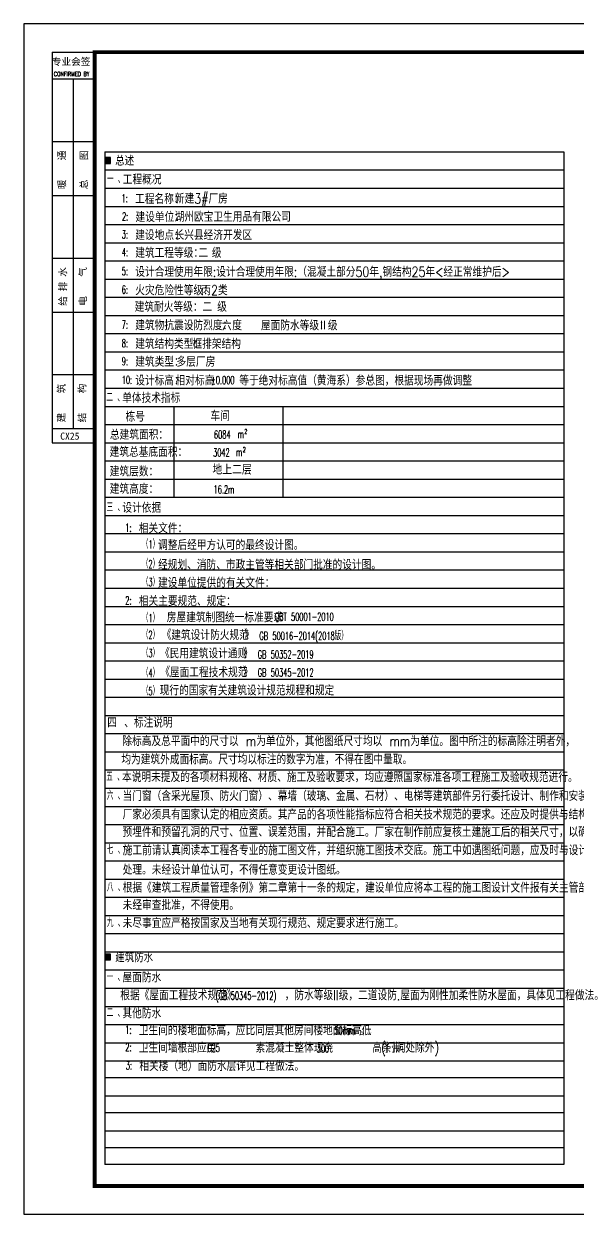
# Model space of a CAD drawing. Extents: x -248860 to 1018944, y -1060852 to 188626.
# Drawn here: x -217850 to -198320, y 19053 to 61053 of the extents above; entities that cross this region are included whole.
import ezdxf

# ---------------------------------------------------------------- set-up
doc = ezdxf.new("R2010")
doc.units = 0
doc.header["$LTSCALE"] = 1000
doc.header["$MEASUREMENT"] = 0
for name, color, linetype in [('F', 251, 'CONTINUOUS'), ('WALL', 6, 'CONTINUOUS'), ('WINDOW_TEXT', 7, 'CONTINUOUS'), ('图框', 4, 'CONTINUOUS'), ('设计说明文字', 3, 'CONTINUOUS')]:
    doc.layers.add(name, color=color, linetype=linetype)
doc.styles.add('_HZTXT', font='txt.shx', dxfattribs={"width": 0.8, "bigfont": 'hztxt.shx'})
doc.styles.add('_SIMPLEX', font='SIMPLEX.shx', dxfattribs={"width": 0.6})
doc.styles.add('HZTXT', font='txt.shx', dxfattribs={"width": 0.8, "bigfont": 'hztxt.shx'})
doc.styles.add('iIcon2', font='')
doc.styles.add('MIMI-TKWZ', font='romanc.shx', dxfattribs={"width": 0.75, "oblique": 15, "bigfont": 'bigfont.shx'})
doc.styles.add('XY', font='simhei.ttf', dxfattribs={"height": 600})
doc.styles.get('iIcon2').set_extended_font_data('SimSun')

# ---------------------------------------------------------------- blocks, each defined once
blk = doc.blocks.new('sdfs')
at = {"layer": '图框'}
for p, q in [((856263, 398263), (857763, 398263)), ((856263, 398263), (856263, 384980)), ((856263, 397318), (857763, 397318)), ((856263, 395111), (857763, 395111)), ((856263, 393205), (857763, 393205)), ((856263, 390999), (857763, 390999)), ((856263, 389092), (857763, 389092)), ((856263, 386886), (857763, 386886)), ((856263, 384980), (857763, 384980)), ((856263, 384980), (856263, 384480)), ((856263, 384480), (857763, 384480))]:
    blk.add_line(p, q, dxfattribs=at)
blk.add_lwpolyline([(855263, 357263), (914663, 357263), (914663, 399263), (855263, 399263)], close=True, dxfattribs=at)
at = {"layer": '图框', "const_width": 140}
blk.add_lwpolyline([(857763, 398263), (913663, 398263), (913663, 358263), (857763, 358263)], close=True, dxfattribs=at)
at = {"layer": '图框'}
blk.add_lwpolyline([(857013, 384980), (857013, 397318)], dxfattribs=at)
at = {"layer": '图框', "style": 'iIcon2'}
for s, p in [('专业会签', (856252, 397805)), ('CX25', (856548, 384591))]:
    blk.add_text(s, height=250, dxfattribs=at).set_placement(p)
at = {"layer": '图框', "style": 'MIMI-TKWZ', "width": 0.75}
blk.add_text('CONFIRMED BY', height=145, dxfattribs=at).set_placement((856323, 397419))
at = {"layer": '图框', "style": 'iIcon2'}
for s, p in [('暖    通', (856732, 393427)), ('总    图', (857510, 393427)), ('给 排 水', (856766, 389315)), ('电    气', (857473, 389315)), ('建    筑', (856714, 385202)), ('结    构', (857445, 385202))]:
    blk.add_text(s, height=250, rotation=90, dxfattribs=at).set_placement(p)
blk = doc.blocks.new('*U162')
at = {"layer": '设计说明文字', "color": 3, "extrusion": (0, 0, -1)}
for points in [[(-807730, -315203), (-807730, -314915), (-808018, -315203)], [(-807730, -314915), (-808018, -315203), (-808018, -314915)]]:
    blk.add_solid(points, dxfattribs=at)
blk = doc.blocks.new('*U163')
at = {"layer": '设计说明文字', "color": 3, "extrusion": (0, 0, -1)}
for points in [[(-807730, -358440), (-807730, -358152), (-808018, -358440)], [(-807730, -358152), (-808018, -358440), (-808018, -358152)]]:
    blk.add_solid(points, dxfattribs=at)

msp = doc.modelspace()

# ---------------------------------------------------------------- linework, layer by layer
at = {"layer": 'F'}
for p, q in [((-214990, 56537.3), (-214990, 20800.9)), ((-214990, 56537.3), (-198789, 56537.3)), ((-198789, 56537.3), (-198789, 20800.9)), ((-214990, 55895.8), (-198789, 55895.8)), ((-214990, 55254.3), (-198789, 55254.3)), ((-214990, 54612.8), (-198789, 54612.8)), ((-214990, 53971.2), (-198789, 53971.2)), ((-214990, 53329.7), (-198789, 53329.7)), ((-214990, 52688.2), (-198789, 52688.2)), ((-214990, 52046.7), (-198789, 52046.7)), ((-214990, 51405.2), (-198789, 51405.2)), ((-214990, 50763.6), (-198789, 50763.6)), ((-214990, 50122.1), (-198789, 50122.1)), ((-214990, 49480.6), (-198789, 49480.6)), ((-214990, 48839.1), (-198789, 48839.1)), ((-214990, 48197.6), (-198789, 48197.6)), ((-214990, 47556), (-198789, 47556)), ((-212555.9, 47556), (-212555.9, 44348.4)), ((-208702.3, 47556), (-208702.3, 44348.4)), ((-214990, 46914.5), (-198789, 46914.5)), ((-214990, 46273), (-198789, 46273)), ((-214990, 45631.5), (-198789, 45631.5)), ((-214990, 44990), (-198789, 44990)), ((-214990, 44348.4), (-198789, 44348.4)), ((-214990, 43706.9), (-198789, 43706.9)), ((-214990, 43065.4), (-198789, 43065.4)), ((-214990, 42423.9), (-198789, 42423.9)), ((-214990, 41782.4), (-198789, 41782.4)), ((-214990, 41140.8), (-198789, 41140.8)), ((-214990, 40499.3), (-198789, 40499.3)), ((-214990, 39857.8), (-198789, 39857.8)), ((-214990, 39216.3), (-198789, 39216.3)), ((-214990, 38574.8), (-198789, 38574.8)), ((-214990, 37933.2), (-198789, 37933.2)), ((-214990, 37291.7), (-198789, 37291.7)), ((-214990, 36650.2), (-198789, 36650.2)), ((-214990, 36008.7), (-198789, 36008.7)), ((-214990, 35367.2), (-198789, 35367.2)), ((-214990, 34725.6), (-198789, 34725.6)), ((-214990, 34084.1), (-198789, 34084.1)), ((-214990, 33442.6), (-198789, 33442.6)), ((-214990, 32801.1), (-198789, 32801.1)), ((-214990, 32159.6), (-198789, 32159.6)), ((-214990, 31518), (-198789, 31518)), ((-214990, 30876.5), (-198789, 30876.5)), ((-214990, 30235), (-198789, 30235)), ((-214990, 29593.5), (-198789, 29593.5)), ((-214990, 28952), (-198789, 28952)), ((-214990, 28310.4), (-198789, 28310.4)), ((-214990, 27668.9), (-198789, 27668.9)), ((-214802.9, 27668.9), (-198789, 27668.9)), ((-214990, 27027.4), (-198789, 27027.4)), ((-214990, 26385.9), (-198789, 26385.9)), ((-214990, 25744.4), (-198789, 25744.4)), ((-214990, 25102.8), (-198789, 25102.8)), ((-214990, 24461.3), (-198789, 24461.3)), ((-198789, 23867), (-214990, 23867)), ((-214990, 23225.5), (-198789, 23225.5)), ((-198789, 22631.1), (-214990, 22631.1)), ((-214990, 21989.6), (-198789, 21989.6)), ((-198789, 21395.3), (-214990, 21395.3)), ((-198789, 20800.9), (-214990, 20800.9))]:
    msp.add_line(p, q, dxfattribs=at)
at = {"layer": '设计说明文字', "color": 3}
for points in [[(-214990, 56128.3), (-214784.7, 56128.3), (-214784.7, 56333.6), (-214990, 56333.6)], [(-214990, 28023.2), (-214784.7, 28023.2), (-214784.7, 28228.5), (-214990, 28228.5)]]:
    msp.add_lwpolyline(points, close=True, dxfattribs=at)

# ---------------------------------------------------------------- block references
at = {"layer": 'WALL'}
msp.add_blockref('sdfs', (-1073112.8, -338210), dxfattribs=at)
at = {"layer": '设计说明文字', "color": 3, "xscale": 0.7127999998629093, "yscale": 0.7127999998629093, "zscale": 0.712800000002062}
for name, p in [('*U162', (-790739.4, 280805)), ('*U163', (-790739.9, 283519.1))]:
    msp.add_blockref(name, p, dxfattribs=at)

# ---------------------------------------------------------------- texts
at = {"layer": 'WINDOW_TEXT'}
for s, height, style, width, p in [('6084', 285.12, '_SIMPLEX', 0.6, (-211138.7, 46416.5)), ('m', 285.1, '_SIMPLEX', 0.6, (-210302, 46432.6)), ('2', 171.1, '_SIMPLEX', 0.6, (-210067.3, 46581.3)), ('3042', 285.12, '_SIMPLEX', 0.6, (-211170.3, 45781.1)), ('m', 285.1, '_SIMPLEX', 0.6, (-210357.9, 45796.5)), ('2', 171.1, '_SIMPLEX', 0.6, (-210123.2, 45945.1)), ('地上二层', 320.76, '_HZTXT', 0.8, (-211192.6, 45151.4)), ('16.2m', 285.12, '_SIMPLEX', 0.6, (-211151.3, 44481.5))]:
    msp.add_text(s, height=height, dxfattribs=dict(at, style=style, width=width)).set_placement(p)
at = {"layer": '设计说明文字', "color": 3}
for s, height, style, width, p in [('总述', 299.38, 'XY', 0.8, (-214625.9, 56082.3)), ('一 、', 285.12, 'HZTXT', 0.6, (-214914.7, 55427.9)), ('工程概况', 356.4, '_HZTXT', 0.8, (-214358.3, 55384.5)), ('1:', 285.12, 'HZTXT', 0.6, (-214400.4, 54752.6)), ('工程名称：', 356.4, '_HZTXT', 0.8, (-213923.3, 54697.5)), ('2:', 285.12, 'HZTXT', 0.6, (-214383.6, 54115.3)), ('建设单位：', 356.4, '_HZTXT', 0.8, (-213906.5, 54060.2)), ('3:', 285.12, 'HZTXT', 0.6, (-214393.2, 53478.9)), ('建设地点：', 356.4, '_HZTXT', 0.8, (-213916.1, 53423.8)), ('4:', 285.12, 'HZTXT', 0.6, (-214393.2, 52851.1)), ('建筑工程等级：', 356.4, '_HZTXT', 0.8, (-213916.1, 52796)), ('级', 356.4, '_HZTXT', 0.8, (-211212.9, 52796)), ('设计合理使用年限:设计合理使用年限:（混凝土部分50年,钢结构25年<经正常维护后>', 356.4, '_HZTXT', 0.8, (-213916.1, 52125.7)), ('5:', 285.12, 'HZTXT', 0.6, (-214393.2, 52180.8)), ('6:', 285.12, 'HZTXT', 0.6, (-214393.2, 51531.3)), ('火灾危险性等级：', 356.4, '_HZTXT', 0.8, (-213916.1, 51476.2)), ('建筑耐火等级：', 356.4, '_HZTXT', 0.8, (-213936.8, 50891.3)), ('级', 356.4, '_HZTXT', 0.8, (-211024.4, 50891.3)), ('7:', 285.12, 'HZTXT', 0.6, (-214393.2, 50296.2)), ('建筑物抗震设防烈度：', 356.4, '_HZTXT', 0.8, (-213916.1, 50241.1)), ('六', 356.4, '_HZTXT', 0.8, (-210857.7, 50228.2)), ('屋面防水等级：', 356.4, '_HZTXT', 0.8, (-209482, 50234.7)), ('8:', 285.12, 'HZTXT', 0.6, (-214393.2, 49638.8)), ('建筑结构类型：', 356.4, '_HZTXT', 0.8, (-213916.1, 49583.7)), ('9:', 285.12, 'HZTXT', 0.6, (-214393.2, 49008.1)), ('建筑类型：', 356.4, '_HZTXT', 0.8, (-213916.1, 48953)), ('10:', 285.12, 'HZTXT', 0.6, (-214393.2, 48346.6)), ('设计标高：', 356.4, '_HZTXT', 0.8, (-213916.1, 48291.5)), ('相对标高', 356.4, '_HZTXT', 0.8, (-212495.3, 48291.5)), ('%%p0.000', 285.12, '_SIMPLEX', 0.6, (-211234.3, 48337.4)), ('等于绝对标高值（黄海系）参总图，根据现场再做调整', 356.4, '_HZTXT', 0.8, (-210243.9, 48291.5)), ('二 、', 285.12, 'HZTXT', 0.6, (-214933.4, 47721.8)), ('单体技术指标', 356.4, '_HZTXT', 0.8, (-214377.1, 47678.5)), ('栋号', 356.4, '_HZTXT', 0.8, (-214258.5, 47015.7)), ('车间', 356.4, '_HZTXT', 0.8, (-211262.9, 47044.8)), ('总建筑面积：', 356.4, '_HZTXT', 0.8, (-214811.2, 46379.8)), ('建筑总基底面积：', 356.4, '_HZTXT', 0.8, (-214820.1, 45771)), ('建筑层数：', 356.4, '_HZTXT', 0.8, (-214816.8, 45082.8)), ('建筑高度：', 356.4, '_HZTXT', 0.8, (-214816.8, 44467)), ('三 、', 285.12, 'HZTXT', 0.6, (-214925.9, 43845.2)), ('设计依据', 356.4, '_HZTXT', 0.8, (-214369.6, 43801.9)), ('1:', 285.12, 'HZTXT', 0.6, (-214268.7, 43132.4)), ('相关文件：', 356.4, '_HZTXT', 0.8, (-213791.7, 43077.3)), ('（1）', 285.12, 'HZTXT', 0.6, (-213681.5, 42543.2)), ('调整后经甲方认可的最终设计图。', 356.4, '_HZTXT', 0.8, (-213111.9, 42488)), ('（2）', 285.12, 'HZTXT', 0.6, (-213681.5, 41849.1)), ('经规划、消防、市政主管等相关部门批准的设计图。', 356.4, '_HZTXT', 0.8, (-213111.9, 41794)), ('（3）', 285.12, 'HZTXT', 0.6, (-213681.5, 41209.2)), ('建设单位提供的有关文件：', 356.4, '_HZTXT', 0.8, (-213111.9, 41154.1)), ('2:', 285.12, 'HZTXT', 0.6, (-214268.3, 40566.4)), ('相关主要规范、规定：', 356.4, '_HZTXT', 0.8, (-213791.2, 40511.3)), ('房屋建筑制图统一标准要求', 356.4, '_HZTXT', 0.8, (-212802.9, 39935.5)), ('（1）', 285.12, 'HZTXT', 0.6, (-213681.1, 39943)), ('（2）', 285.12, 'HZTXT', 0.6, (-213681.1, 39348.6)), ('《', 356.4, '_HZTXT', 0.8, (-212979, 39324.7)), ('建筑设计防火规范', 356.4, '_HZTXT', 0.8, (-212645.3, 39312.2)), ('》', 356.4, '_HZTXT', 0.8, (-210064.4, 39329.6)), ('《', 356.4, '_HZTXT', 0.8, (-213036.1, 38674.1)), ('》', 356.4, '_HZTXT', 0.8, (-210121.5, 38678.9)), ('（3）', 285.12, 'HZTXT', 0.6, (-213681.1, 38704.1)), ('民用建筑设计通则', 356.4, '_HZTXT', 0.8, (-212702.4, 38661.6)), ('GB 50352-2019', 285.12, 'HZTXT', 0.6, (-209594.6, 38661.6)), ('（4）', 285.12, 'HZTXT', 0.6, (-213681.1, 38005.8)), ('《', 356.4, '_HZTXT', 0.8, (-213027.9, 38012)), ('屋面工程技术规范', 356.4, '_HZTXT', 0.8, (-212694.2, 37999.5)), ('》', 356.4, '_HZTXT', 0.8, (-210113.4, 38016.8)), ('GB 50345-2012', 285.12, 'HZTXT', 0.6, (-209594.6, 38020.1)), ('（5）', 285.12, 'HZTXT', 0.6, (-213681.1, 37364.3)), ('现行的国家有关建筑设计规范规程和规定', 356.4, '_HZTXT', 0.8, (-213054.8, 37357.9)), ('四 、标注说明', 356.4, '_HZTXT', 0.8, (-214902.6, 36222.4)), ('除标高及总平面中的尺寸以 m为单位外，其他图纸尺寸均以 mm为单位。图中所注的标高除注明者外，', 356.4, '_HZTXT', 0.8, (-214372, 35567.7)), ('均为建筑外成面标高。尺寸均以标注的数字为准，不得在图中量取。', 356.4, '_HZTXT', 0.8, (-214407.3, 34923.5)), ('五 、', 285.12, 'HZTXT', 0.6, (-214938.3, 34341.5)), ('本说明未提及的各项材料规格、材质、施工及验收要求，均应遵照国家标准各项工程施工及验收规范进行。', 356.4, '_HZTXT', 0.8, (-214381.9, 34298.1)), ('当门窗（含采光屋顶、防火门窗）、幕墙（玻璃、金属、石材）、电梯等建筑部件另行委托设计、制作和安装时，生产', 356.4, '_HZTXT', 0.8, (-214363.6, 33634.1)), ('六 、', 285.12, 'HZTXT', 0.6, (-214920, 33677.4)), ('厂家必须具有国家认定的相应资质。其产品的各项性能指标应符合相关技术规范的要求。还应及时提供与结构主体有关的', 356.4, '_HZTXT', 0.8, (-214363.6, 32978.7)), ('预埋件和预留孔洞的尺寸、位置、误差范围，并配合施工。厂家在制作前应复核土建施工后的相关尺寸，以确保安装无误。', 356.4, '_HZTXT', 0.8, (-214363.6, 32363)), ('七 、', 285.12, 'HZTXT', 0.6, (-214916.2, 31761)), ('施工前请认真阅读本工程各专业的施工图文件，并组织施工图技术交底。施工中如遇图纸问题，应及时与设计单位协商', 356.4, '_HZTXT', 0.8, (-214359.8, 31717.6)), ('处理。未经设计单位认可，不得任意变更设计图纸。', 356.4, '_HZTXT', 0.8, (-214359.8, 31030.6)), ('八 、', 285.12, 'HZTXT', 0.6, (-214916.2, 30441.7)), ('根据《建筑工程质量管理条例》第二章第十一条的规定，建设单位应将本工程的施工图设计文件报有关主管部门审查，', 356.4, '_HZTXT', 0.8, (-214359.8, 30398.4)), ('未经审查批准，不得使用。', 356.4, '_HZTXT', 0.8, (-214359.8, 29785.6)), ('九 、', 285.12, 'HZTXT', 0.6, (-214916.2, 29192.7)), ('未尽事宜应严格按国家及当地有关现行规范、规定要求进行施工。', 356.4, '_HZTXT', 0.8, (-214359.8, 29149.4)), ('建筑防水', 299.38, 'XY', 0.8, (-214625.9, 27977.2)), ('一 、', 285.12, 'HZTXT', 0.6, (-214923.9, 27273.9)), ('屋面防水', 356.4, '_HZTXT', 0.8, (-214367.5, 27230.6)), ('根据《屋面工程技术规范》', 356.4, '_HZTXT', 0.8, (-214445.3, 26602.9)), ('(GB 50345-2012)', 285.12, '_SIMPLEX', 0.6, (-211076.2, 26620.6)), ('，防水等级II级，二道设防.屋面为刚性加柔性防水屋面，具体见工程做法。', 356.4, '_HZTXT', 0.8, (-208642.3, 26602.9)), ('二 、', 285.12, 'HZTXT', 0.6, (-214923.9, 26006.5)), ('其他防水', 356.4, '_HZTXT', 0.8, (-214367.5, 25963.2)), ('1:', 285.12, 'HZTXT', 0.6, (-214266.7, 25419.6)), ('卫生间的楼地面标高，应比同层其他房间楼地面标高低', 356.4, '_HZTXT', 0.8, (-213789.6, 25364.5)), ('50mm', 285.12, '_SIMPLEX', 0.6, (-206887, 25394)), ('。', 356.4, '_HZTXT', 0.8, (-205983.8, 25364.5)), ('2:', 285.12, 'HZTXT', 0.6, (-214266.7, 24806.3)), ('卫生间墙根部应用     素混凝土整体现浇     高条带。', 356.4, '_HZTXT', 0.8, (-213789.6, 24751.2)), ('C25', 285.12, '_SIMPLEX', 0.6, (-211375.3, 24780.7)), ('300', 285.12, '_SIMPLEX', 0.6, (-207513.2, 24756.2)), ('(门洞处除外)', 356.4, '_HZTXT', 0.8, (-205241.7, 24751.2)), ('3:', 285.12, 'HZTXT', 0.6, (-214249.8, 24159.2)), ('相关楼（地）面防水层详见工程做法。', 356.4, '_HZTXT', 0.8, (-213772.7, 24104))]:
    msp.add_text(s, height=height, dxfattribs=dict(at, style=style, width=width)).set_placement(p)
at = {"layer": '设计说明文字', "color": 0, "style": '_HZTXT', "width": 0.8}
for s, p in [('新建3#厂房', (-212517.7, 54709.3)), ('湖州欧宝卫生用品有限公司', (-212527.9, 54067.8)), ('长兴县经济开发区', (-212530.1, 53423.8)), ('二', (-211689.1, 52796)), ('丙2类', (-211582.9, 51476.2)), ('二', (-211543.8, 50891.3)), ('度', (-210493.4, 50241.1)), ('Ⅱ级', (-207463.2, 50234.7)), ('框排架结构', (-211897.3, 49583.7)), ('多层厂房', (-212460.3, 48953))]:
    msp.add_text(s, height=356.4, dxfattribs=at).set_placement(p)
at = {"layer": '设计说明文字', "color": 2, "style": 'HZTXT', "width": 0.6}
for s, p in [('GBT 50001-2010 ', (-208996.9, 39990.5)), ('GB 50016-2014(2018版）', (-209537.5, 39312.2))]:
    msp.add_text(s, height=285.12, dxfattribs=at).set_placement(p)

doc.saveas('drawing.dxf')
